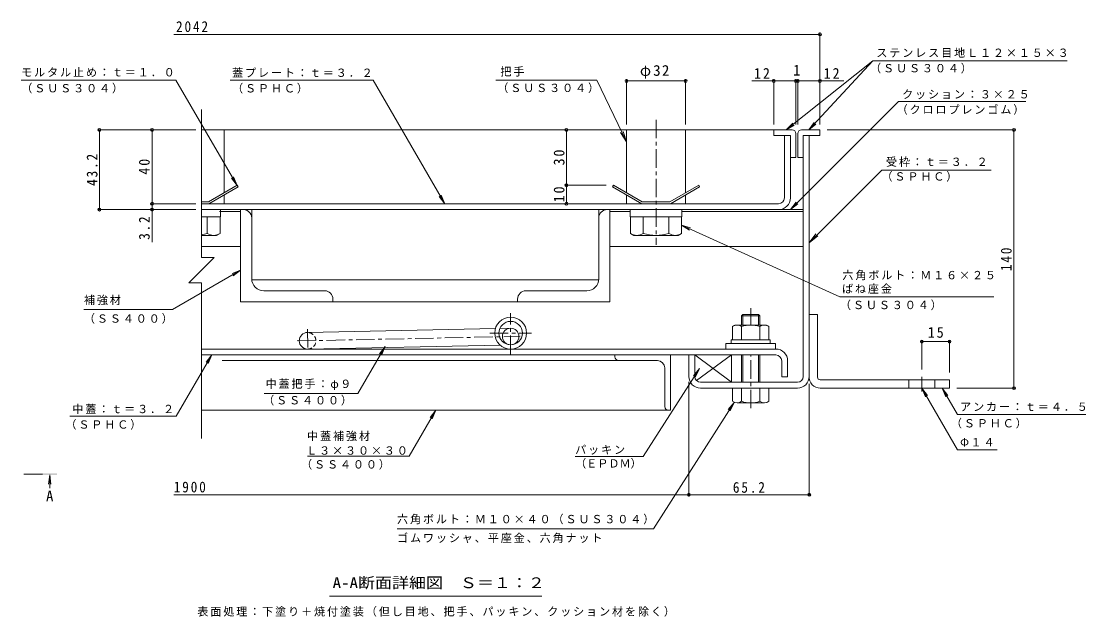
# Model space of a CAD drawing. Units: millimetres on the paper, enlarged 10 times, with parts at other scales. Extents: x -2660 to 2777, y -1962 to 1732.
# Drawn here: x -106 to 2777, y 118 to 1732 of the extents above; entities that cross this region are included whole.
import ezdxf
from ezdxf.enums import TextEntityAlignment as Align

# ---------------------------------------------------------------- set-up
doc = ezdxf.new("R2010")
doc.units = ezdxf.units.MM
doc.header["$LTSCALE"] = 10
doc.header["$PDMODE"] = 32
doc.header["$PDSIZE"] = 8
doc.linetypes.add('CHAIN1', pattern=[8, 5, -1, 1, -1])
doc.linetypes.add('DASHED1', pattern=[1.8, 1.2, -0.6])
for name, color, linetype, lineweight in [('0-2_仕上', 3, 'Continuous', 9), ('0-5_寸法', 7, 'DASHED1', 9), ('D-1', 2, 'Continuous', 9), ('D-2', 3, 'Continuous', 9), ('D-3', 4, 'Continuous', 9), ('D-5', 7, 'Continuous', 9), ('D-6', 6, 'Continuous', 9), ('D-7', 5, 'Continuous', 5), ('D-8', 5, 'Continuous', 5), ('D-9', 134, 'Continuous', 5), ('D-A', 3, 'Continuous', 9), ('D-B', 6, 'Continuous', 9), ('D-C', 5, 'Continuous', 5), ('D-E', 3, 'Continuous', 9), ('D-F', 7, 'Continuous', 9)]:
    doc.layers.add(name, color=color, linetype=linetype, lineweight=lineweight)
doc.styles.add('ＭＳ ゴシック', font='')
doc.styles.get('ＭＳ ゴシック').set_extended_font_data('MS Gothic')

msp = doc.modelspace()

# ---------------------------------------------------------------- linework, layer by layer
at = {"layer": '0-2_仕上', "color": 4, "linetype": 'CHAIN1'}
msp.add_line((-48.95, 504.6), (-104.48, 504.6), dxfattribs=at)
at = {"layer": '0-2_仕上', "color": 4}
for q in [(-32.21, 477.82), (-25.68, 477.82), (-28.95, 467)]:
    msp.add_line((-28.95, 502.6), q, dxfattribs=at)
msp.add_solid([(-48.95, 502.6), (-48.95, 506.6), (-8.95, 502.6), (-8.95, 506.6)], dxfattribs=at)
at = {"layer": 'D-1'}
for p, q in [((2011.88, 769.62), (2011.88, 1422.62)), ((2027.88, 769.62), (2027.88, 1422.62)), ((1701.88, 827.62), (1717.88, 827.62)), ((1701.88, 769.62), (1701.88, 827.62)), ((1717.88, 769.62), (1717.88, 827.62)), ((1733.88, 753.62), (1995.88, 753.62)), ((1733.88, 737.62), (1844.38, 737.62)), ((1995.88, 737.62), (1894.38, 737.62))]:
    msp.add_line(p, q, dxfattribs=at)
for centre, radius, start, end in [((1733.88, 769.62), 32, 180, 270), ((1733.88, 769.62), 16, 180, 270), ((1995.88, 769.62), 32, 270, 0), ((1995.88, 769.62), 16, 270, 0)]:
    msp.add_arc(centre, radius, start, end, dxfattribs=at)
at = {"layer": 'D-2'}
for p, q in [((1960.88, 1253.62), (1960.88, 1422.62)), ((1976.88, 1422.62), (1960.88, 1422.62)), ((1976.88, 1253.62), (1976.88, 1422.62)), ((1944.88, 1237.62), (381.88, 1237.62)), ((381.88, 1221.62), (1944.88, 1221.62))]:
    msp.add_line(p, q, dxfattribs=at)
at = {"layer": 'D-2', "linetype": 'CHAIN1'}
for p, q in [((1219.38, 830.13), (1219.38, 941.11)), ((1162.64, 886.87), (1276.12, 886.87))]:
    msp.add_line(p, q, dxfattribs=at)
at = {"layer": 'D-2'}
for radius in [43.25, 31.75]:
    msp.add_circle((1219.38, 886.87), radius, dxfattribs=at)
for radius in [32, 16]:
    msp.add_arc((1944.88, 1253.62), radius, 270, 0, dxfattribs=at)
at = {"layer": 'D-3'}
for p, q in [((1931.88, 1437.62), (381.88, 1437.62)), ((1931.88, 1437.62), (1931.88, 1422.62)), ((1981.88, 1437.62), (1931.88, 1437.62)), ((1931.88, 1422.62), (1976.88, 1422.62)), ((1976.88, 1422.62), (1976.88, 1362.62)), ((1991.88, 1427.62), (1991.88, 1362.62)), ((1996.88, 1427.62), (1996.88, 1362.62)), ((2006.88, 1437.62), (2056.88, 1437.62)), ((2011.88, 1362.62), (2011.88, 1422.62)), ((1976.88, 1362.62), (1991.88, 1362.62)), ((2011.88, 1362.62), (1996.88, 1362.62)), ((478.57, 1287.62), (400.63, 1242.62)), ((1497.69, 1287.62), (1495.19, 1283.29)), ((1495.19, 1283.29), (1574.29, 1237.62)), ((1497.69, 1287.62), (1575.63, 1242.62)), ((1728.57, 1287.62), (1650.63, 1242.62)), ((1731.07, 1283.29), (1651.97, 1237.62)), ((1728.57, 1287.62), (1731.07, 1283.29)), ((381.88, 1242.62), (400.63, 1242.62)), ((1575.63, 1242.62), (1650.63, 1242.62)), ((381.88, 1237.62), (401.97, 1237.62)), ((1574.29, 1237.62), (1651.97, 1237.62))]:
    msp.add_line(p, q, dxfattribs=at)
for points in [[(2056.88, 1437.62), (2056.88, 1422.62), (2011.88, 1422.62)], [(478.57, 1287.62), (481.07, 1283.29), (401.97, 1237.62)]]:
    msp.add_lwpolyline(points, dxfattribs=at)
for centre, start, end in [((1981.88, 1427.62), 0, 90), ((2006.88, 1427.62), 90, 180)]:
    msp.add_arc(centre, 10, start, end, dxfattribs=at)
at = {"layer": 'D-5'}
for p, q in [((2200.43, 1625.02), (1965.79, 1437.62)), ((2200.43, 1625.02), (2026.91, 1437.62)), ((2200.43, 1625.02), (2726.27, 1625.02)), ((-105.96, 1572.37), (312.98, 1572.37)), ((312.98, 1572.37), (478.57, 1287.07)), ((459.58, 1572.37), (846.76, 1572.37)), ((1041.06, 1237.62), (846.76, 1572.37)), ((1452.71, 1572.37), (1179.46, 1572.37)), ((2269.94, 1514.39), (2614.47, 1514.39)), ((1965.79, 1437.63), (1983.12, 1455.64)), ((1965.79, 1437.63), (1987.19, 1450.54)), ((2026.91, 1437.62), (2041.35, 1458.03)), ((2026.91, 1437.62), (2046.14, 1453.59)), ((1533.13, 1405.28), (1516.7, 1430.39)), ((2224.27, 1328.94), (2520.61, 1328.94)), ((478.57, 1287.07), (463.31, 1306.87)), ((478.57, 1287.07), (468.95, 1310.14)), ((1041.06, 1237.62), (1025.79, 1257.42)), ((1041.06, 1237.62), (1031.44, 1260.7)), ((1977.16, 1221.62), (1992.38, 1241.46)), ((1682.41, 1179.3), (1703.64, 1166.09)), ((1682.41, 1179.3), (1706.33, 1172.04)), ((2111.26, 984.81), (1682.41, 1179.3)), ((2027.88, 1131.86), (2046.1, 1155.7)), ((303.65, 951.18), (488.13, 1057.69)), ((488.13, 1057.69), (465.03, 1048.12)), ((488.13, 1057.69), (468.29, 1042.47)), ((2528.24, 984.81), (2111.26, 984.81)), ((303.65, 951.18), (63.65, 951.18)), ((805.73, 723.36), (879.39, 850.27)), ((879.39, 850.27), (864.13, 830.47)), ((879.39, 850.27), (869.77, 827.2)), ((409.78, 827.62), (394.52, 807.82)), ((409.78, 827.62), (400.16, 804.55)), ((1578.64, 552.5), (1730.36, 790.6)), ((1730.36, 790.6), (1714.29, 771.46)), ((1730.36, 790.6), (1719.8, 767.95)), ((551.99, 723.36), (805.73, 723.36)), ((2332.88, 737.62), (2429.29, 570.63)), ((2332.88, 737.62), (2348.1, 717.79)), ((2332.88, 737.62), (2342.44, 714.53)), ((2388.18, 737.62), (2403.39, 717.79)), ((2388.18, 737.62), (2397.74, 714.53)), ((1606.42, 356.49), (1824.83, 699.25)), ((1824.83, 699.25), (1808.76, 680.1)), ((1824.83, 699.25), (1814.26, 676.59)), ((944.68, 553.68), (1016.62, 677.62)), ((1016.62, 677.62), (1001.35, 657.82)), ((1016.62, 677.62), (1007, 654.55)), ((669.25, 553.68), (944.68, 553.68)), ((1394.07, 552.5), (1578.64, 552.5)), ((2429.29, 570.63), (2537.34, 570.63)), ((911.69, 356.49), (1606.42, 356.49)), ((1303.39, 174.28), (728.39, 174.28))]:
    msp.add_line(p, q, dxfattribs=at)
for points in [[(1452.71, 1572.37), (1533.13, 1405.28), (1523.76, 1433.78)], [(2269.94, 1514.39), (1977.16, 1221.62), (1997, 1236.84)], [(2224.27, 1328.94), (2027.88, 1131.86), (2051.65, 1150.17)], [(25.81, 661.8), (313.53, 661.8), (409.78, 827.62)], [(2388.18, 737.62), (2429.29, 666.41), (2776.73, 666.41)]]:
    msp.add_lwpolyline(points, dxfattribs=at)
at = {"layer": 'D-6'}
for p, q in [((2011.88, 1331.62), (2011.88, 1316.62)), ((381.88, 1221.62), (2011.88, 1221.62)), ((430.63, 1216.62), (488.13, 1216.62)), ((1488.13, 1216.62), (1543.13, 1216.62)), ((1683.13, 1216.62), (2011.88, 1216.62)), ((381.88, 1121.62), (488.13, 1121.62)), ((1488.13, 1121.62), (2011.88, 1121.62)), ((668.91, 888.62), (1177.94, 899.26)), ((1190.25, 899.52), (1218.91, 900.12)), ((669.85, 843.63), (1190.68, 854.52)), ((1219.38, 855.12), (1219.85, 855.13)), ((1717.88, 827.62), (1717.88, 769.62)), ((1717.88, 827.62), (1817.88, 753.62)), ((1817.88, 827.62), (1717.88, 827.62)), ((1722.39, 758.48), (1817.88, 827.62)), ((1817.88, 753.62), (1817.88, 827.62)), ((1733.88, 753.62), (1817.88, 753.62))]:
    msp.add_line(p, q, dxfattribs=at)
at = {"layer": 'D-6', "linetype": 'CHAIN1'}
for p, q in [((668.72, 897.62), (669.97, 837.75)), ((640.86, 865.53), (1244.66, 878.15))]:
    msp.add_line(p, q, dxfattribs=at)
at = {"layer": 'D-6'}
msp.add_circle((1219.38, 877.62), 22.5, dxfattribs=at)
msp.add_arc((669.38, 866.12), 22.5, 90, 270, dxfattribs=at)
at = {"layer": 'D-6', "linetype": 'DASHED1'}
msp.add_arc((669.38, 866.12), 22.5, 270, 90, dxfattribs=at)
at = {"layer": 'D-7', "linetype": 'CHAIN1'}
for p, q in [((1869.38, 908.62), (1869.38, 954.26)), ((1869.38, 683.23), (1869.38, 827.62))]:
    msp.add_line(p, q, dxfattribs=at)
at = {"layer": 'D-7'}
for p, q in [((1848.44, 937.62), (1844.38, 933.56)), ((1844.38, 933.56), (1844.38, 908.62)), ((1894.38, 933.56), (1844.38, 933.56)), ((1848.44, 908.62), (1848.44, 937.62)), ((1890.32, 937.62), (1848.44, 937.62)), ((1890.32, 908.62), (1890.32, 937.62)), ((1890.32, 937.62), (1894.38, 933.56)), ((1894.38, 933.56), (1894.38, 908.62)), ((1894.38, 933.56), (1894.38, 910.12)), ((1844.38, 827.62), (1844.38, 753.62)), ((1848.44, 753.62), (1848.44, 827.62)), ((1890.32, 753.62), (1890.32, 827.62)), ((1894.38, 827.62), (1894.38, 753.62)), ((1820.38, 702.1), (1820.38, 737.62)), ((1918.38, 737.62), (1820.38, 737.62)), ((1844.38, 737.62), (1844.38, 702.1)), ((1894.38, 737.62), (1894.38, 702.1)), ((1918.38, 702.1), (1918.38, 737.62)), ((1906.38, 697.62), (1832.38, 697.62))]:
    msp.add_line(p, q, dxfattribs=at)
at = {"layer": 'D-7', "color": 2, "lineweight": 9}
for p, q in [((1820.3, 904.83), (1826.88, 908.62)), ((1820.3, 904.83), (1820.3, 868.62)), ((1911.88, 908.62), (1826.88, 908.62)), ((1844.84, 904.83), (1844.84, 868.62)), ((1893.91, 904.83), (1893.91, 868.62)), ((1911.88, 908.62), (1918.45, 904.83)), ((1918.45, 904.83), (1918.45, 868.62)), ((1918.45, 868.62), (1820.3, 868.62))]:
    msp.add_line(p, q, dxfattribs=at)
at = {"layer": 'D-7', "color": 6, "lineweight": 9}
for p, q in [((1816.88, 868.62), (1921.88, 868.62)), ((1816.88, 868.62), (1816.88, 858.62)), ((1921.88, 868.62), (1921.88, 858.62)), ((1816.88, 858.62), (1921.88, 858.62))]:
    msp.add_line(p, q, dxfattribs=at)
at = {"layer": 'D-7', "color": 134}
for p, q in [((1801.88, 858.62), (1801.88, 843.62)), ((1801.88, 843.62), (1936.88, 843.62))]:
    msp.add_line(p, q, dxfattribs=at)
msp.add_lwpolyline([(1801.88, 858.62), (1936.88, 858.62), (1936.88, 843.62)], dxfattribs=at)
at = {"layer": 'D-7', "color": 2, "lineweight": 9}
for centre, radius, start, end in [((1834.79, 879.74), 28.97, 94.38438, 120), ((1831.81, 884.42), 24.21, 57.42749, 88.18784), ((1869.38, 827.42), 81.2, 72.41188, 107.5881), ((1906.95, 884.42), 24.21, 91.81215, 122.57249), ((1903.97, 879.74), 28.97, 59.99998, 85.6156)]:
    msp.add_arc(centre, radius, start, end, dxfattribs=at)
at = {"layer": 'D-7'}
for centre, radius, start, end in [((1832.38, 715.95), 18.33, 229.1022, 310.89809), ((1869.38, 769.7), 72.08, 249.70546, 290.29454), ((1906.38, 715.95), 18.33, 229.10191, 310.8978)]:
    msp.add_arc(centre, radius, start, end, dxfattribs=at)
at = {"layer": 'D-8'}
for p, q in [((488.13, 971.62), (488.13, 1221.62)), ((488.13, 1221.62), (1488.13, 1221.62)), ((1488.13, 1221.62), (1488.13, 971.62)), ((1488.13, 971.62), (488.13, 971.62))]:
    msp.add_line(p, q, dxfattribs=at)
at = {"layer": 'D-9'}
for p, q in [((488.13, 971.62), (488.13, 1221.62)), ((498.85, 1221.62), (491.3, 1221.62)), ((1480.58, 1221.62), (1488.13, 1221.62)), ((1488.13, 971.62), (1488.13, 1221.62)), ((518.13, 1034.09), (518.13, 1199.17)), ((1458.13, 1034.09), (1458.13, 1199.17)), ((550.59, 1001.62), (715.67, 1001.62)), ((1425.66, 1001.62), (1260.58, 1001.62))]:
    msp.add_line(p, q, dxfattribs=at)
for points in [[(738.13, 979.17), (738.13, 971.62), (488.13, 971.62)], [(1238.13, 979.17), (1238.13, 971.62), (1488.13, 971.62)]]:
    msp.add_lwpolyline(points, dxfattribs=at)
for centre, radius, start, end in [((495.63, 1199.12), 22.5, 0.11869, 89.87078), ((1480.63, 1199.12), 22.5, 90.12922, 179.88131), ((550.63, 1034.12), 32.5, 180.05807, 269.94193), ((1425.63, 1034.12), 32.5, 270.05807, 359.94193), ((715.63, 979.12), 22.5, 0.12922, 89.88131), ((1260.63, 979.12), 22.5, 90.11869, 179.87078)]:
    msp.add_arc(centre, radius, start, end, dxfattribs=at)
at = {"layer": 'D-A'}
for p, q in [((1937.38, 843.62), (381.88, 843.62)), ((381.88, 827.62), (1937.38, 827.62)), ((1969.38, 811.62), (1969.38, 768.62))]:
    msp.add_line(p, q, dxfattribs=at)
msp.add_lwpolyline([(1953.38, 811.62), (1953.38, 768.62), (1969.38, 768.62)], dxfattribs=at)
for radius in [32, 16]:
    msp.add_arc((1937.38, 811.62), radius, 0, 90, dxfattribs=at)
at = {"layer": 'D-B', "color": 4}
for p, q in [((518.13, 1221.62), (518.13, 1031.62)), ((1458.13, 1221.62), (518.13, 1221.62)), ((1458.13, 1031.62), (1458.13, 1221.62)), ((518.13, 1031.62), (1458.13, 1031.62))]:
    msp.add_line(p, q, dxfattribs=at)
at = {"layer": 'D-B'}
for p, q in [((1501.88, 827.62), (438.4, 827.62)), ((1511.88, 812.62), (438.4, 812.62)), ((1501.88, 822.62), (1501.88, 827.62)), ((1511.88, 812.62), (1616.88, 812.62)), ((1636.88, 687.62), (1636.88, 792.62)), ((1646.88, 677.62), (381.88, 677.62)), ((1646.88, 677.62), (1651.88, 677.62))]:
    msp.add_line(p, q, dxfattribs=at)
msp.add_lwpolyline([(1501.88, 827.62), (1651.88, 827.62), (1651.88, 677.62)], dxfattribs=at)
for centre, radius, start, end in [((1511.88, 822.62), 10, 180, 270), ((1616.88, 792.62), 20, 0, 90), ((1646.88, 687.62), 10, 180, 270)]:
    msp.add_arc(centre, radius, start, end, dxfattribs=at)
at = {"layer": 'D-C', "color": 2, "linetype": 'CHAIN1', "lineweight": 9}
msp.add_line((1613.13, 1465.3), (1613.13, 1125.99), dxfattribs=at)
at = {"layer": 'D-C', "color": 2, "lineweight": 9}
for p, q in [((381.88, 1437.62), (443.13, 1437.62)), ((443.13, 1437.62), (443.13, 1267.16)), ((1533.13, 1437.62), (1693.13, 1437.62)), ((1533.13, 1437.62), (1533.13, 1267.16)), ((1693.13, 1437.62), (1693.13, 1267.16)), ((443.13, 1261.39), (443.13, 1237.62)), ((1533.13, 1261.39), (1533.13, 1237.62)), ((1693.13, 1261.39), (1693.13, 1237.62)), ((381.88, 1237.62), (443.13, 1237.62)), ((1533.13, 1237.62), (1693.13, 1237.62))]:
    msp.add_line(p, q, dxfattribs=at)
at = {"layer": 'D-C', "color": 134}
for p, q in [((381.88, 1221.62), (433.13, 1221.62)), ((433.13, 1221.62), (433.13, 1201.62)), ((1543.13, 1221.62), (1683.13, 1221.62)), ((1683.13, 1221.62), (1683.13, 1201.62)), ((381.88, 1201.62), (433.13, 1201.62))]:
    msp.add_line(p, q, dxfattribs=at)
at = {"layer": 'D-C'}
for p, q in [((432.41, 1201.62), (381.88, 1201.62)), ((397.77, 1156.98), (397.77, 1201.62)), ((1578.49, 1156.98), (1578.49, 1201.62)), ((1647.77, 1156.98), (1647.77, 1201.62)), ((1682.41, 1156.98), (1682.41, 1201.62)), ((1553.13, 1151.62), (1543.85, 1156.98)), ((1673.13, 1151.62), (1682.41, 1156.98)), ((381.88, 1151.62), (423.13, 1151.62)), ((1553.13, 1151.62), (1673.13, 1151.62))]:
    msp.add_line(p, q, dxfattribs=at)
at = {"layer": 'D-C', "color": 134}
msp.add_lwpolyline([(1543.13, 1221.62), (1543.13, 1201.62), (1683.13, 1201.62)], dxfattribs=at)
at = {"layer": 'D-C'}
for points in [[(423.13, 1151.62), (432.41, 1156.98), (432.41, 1201.62)], [(1682.41, 1201.62), (1543.85, 1201.62), (1543.85, 1156.98)]]:
    msp.add_lwpolyline(points, dxfattribs=at)
for centre, radius, start, end in [((363.13, 1266.26), 114.64, 279.41298, 287.58795), ((416.17, 1185.79), 34.18, 237.42929, 268.18645), ((411.96, 1192.4), 40.89, 274.38425, 299.99998), ((1564.29, 1192.4), 40.89, 240, 265.61574), ((1560.08, 1185.79), 34.18, 271.81354, 302.57069), ((1613.13, 1266.26), 114.64, 252.41203, 287.58795), ((1666.17, 1185.79), 34.18, 237.42929, 268.18645), ((1661.96, 1192.4), 40.89, 274.38425, 299.99998)]:
    msp.add_arc(centre, radius, start, end, dxfattribs=at)
at = {"layer": 'D-E'}
for p, q in [((2027.88, 937.63), (2050.38, 937.63)), ((2027.88, 937.63), (2027.88, 769.62)), ((2050.38, 767.62), (2050.38, 937.63)), ((2057.88, 760.12), (2407.88, 760.12)), ((2297.88, 737.62), (2297.88, 760.12)), ((2367.88, 737.62), (2367.88, 760.12)), ((2407.88, 760.12), (2407.88, 737.62)), ((2407.88, 737.62), (2057.88, 737.62))]:
    msp.add_line(p, q, dxfattribs=at)
at = {"layer": 'D-E', "linetype": 'CHAIN1'}
msp.add_line((2332.88, 728.89), (2332.88, 768.34), dxfattribs=at)
at = {"layer": 'D-E'}
for radius, start in [(30, 176.17647), (7.5, 180.00027)]:
    msp.add_arc((2057.88, 767.62), radius, start, 270, dxfattribs=at)
at = {"layer": 'D-F'}
for p, q in [((2056.88, 1452.62), (2056.88, 1701.61)), ((2056.88, 1696.61), (306.88, 1696.61)), ((1533.13, 1452.62), (1533.13, 1575.24)), ((1533.13, 1570.24), (1693.13, 1570.24)), ((1693.13, 1452.62), (1693.13, 1575.24)), ((1872.31, 1570.25), (1991.88, 1570.25)), ((1931.88, 1452.62), (1931.88, 1575.25)), ((1991.88, 1452.62), (1991.88, 1575.25)), ((1991.88, 1570.25), (1996.88, 1570.25)), ((1996.88, 1452.62), (1996.88, 1575.25)), ((1996.88, 1570.25), (2121.23, 1570.25)), ((366.88, 1437.62), (102.73, 1437.62)), ((105.73, 1221.62), (105.73, 1437.62)), ((248.23, 1237.62), (248.23, 1437.62)), ((1370.47, 1287.62), (1370.47, 1437.62)), ((2585.5, 1437.62), (2076.88, 1437.62)), ((2582.5, 737.62), (2582.5, 1437.62)), ((1367.47, 1287.62), (1477.69, 1287.62)), ((1370.47, 1237.62), (1370.47, 1287.62)), ((102.73, 1221.62), (366.88, 1221.62)), ((366.88, 1237.62), (243.23, 1237.62)), ((248.23, 1221.62), (248.23, 1237.62)), ((248.23, 1221.62), (248.23, 1133.11)), ((416.29, 1092.03), (347.47, 1023.21)), ((381.88, 1023.21), (347.47, 1023.21)), ((381.88, 1023.21), (381.88, 601.09)), ((2332.88, 866.87), (2332.88, 788.34)), ((2407.88, 866.87), (2407.88, 780.12)), ((2332.88, 863.87), (2407.88, 863.87)), ((1701.87, 754.62), (1701.87, 443.73)), ((2027.88, 445.73), (2027.88, 749.62)), ((2585.5, 737.62), (2427.88, 737.62)), ((1701.87, 448.73), (306.88, 448.73)), ((1701.87, 448.73), (2027.88, 448.73))]:
    msp.add_line(p, q, dxfattribs=at)
msp.add_lwpolyline([(381.88, 1493.38), (381.88, 1092.03), (416.29, 1092.03)], dxfattribs=at)
for p in [(2056.88, 1696.61), (1533.13, 1570.24), (1693.13, 1570.24), (1931.88, 1570.25), (1991.88, 1570.25), (1996.88, 1570.25), (2056.88, 1570.25), (105.73, 1437.62), (248.23, 1437.62), (1370.47, 1437.62), (2582.5, 1437.62), (1370.47, 1287.62), (248.23, 1237.62), (1370.47, 1237.62), (105.73, 1221.62), (248.23, 1221.62), (2332.88, 863.87), (2407.88, 863.87), (2582.5, 737.62), (1701.87, 448.73), (2027.88, 448.73)]:
    msp.add_point(p, dxfattribs=at)

# ---------------------------------------------------------------- texts
at = {"layer": '0-5_寸法', "color": 2, "style": 'ＭＳ ゴシック'}
msp.add_text('A', height=29.33, dxfattribs=at).set_placement((-38.95, 421.91), align=Align.BOTTOM_LEFT)
at = {"layer": 'D-5', "style": 'ＭＳ ゴシック'}
msp.add_text('（ＥＰＤＭ）', height=21.99, dxfattribs=at).set_placement((1394.07, 515.94), align=Align.BOTTOM_LEFT)
at = {"layer": 'D-5', "color": 2, "style": 'ＭＳ ゴシック', "width": 1.15}
msp.add_text('A-A断面詳細図\u3000Ｓ＝１：２', height=29.33, dxfattribs=at).set_placement((737.14, 186.78), align=Align.BOTTOM_LEFT)
at = {"layer": 'D-5', "char_height": 21.99, "attachment_point": 7, "style": 'ＭＳ ゴシック'}
for s, insert in [('\\T1.17;ステンレス目地Ｌ１２×１５×３', (2209.62, 1633.19)), ('\\T1.17;（ＳＵＳ３０４）', (2192.78, 1590.75)), ('\\T1.17;モルタル止め：ｔ＝１．０', (-106.36, 1581.38)), ('\\T1.17;蓋プレート：ｔ＝３．２', (464.91, 1579.92)), ('\\T1.17;把手', (1191.56, 1582.21)), ('\\T1.17;（ＳＵＳ３０４）', (-105.96, 1536.47)), ('\\T1.17;（ＳＰＨＣ）', (464.91, 1536.25)), ('\\T1.17;（ＳＵＳ３０４）', (1183.14, 1537.31)), ('\\T1.17;クッション：３×２５', (2279.49, 1520.72)), ('\\T1.17;（クロロプレンゴム）', (2264.67, 1478.62)), ('\\T1.17;受枠：ｔ＝３．２', (2235.77, 1337.49)), ('\\T1.17;（ＳＰＨＣ）', (2223.61, 1297.35)), ('\\T1.17;六角ボルト：Ｍ１６×２５', (2117.79, 1030.17)), ('\\T1.17;ばね座金', (2116.74, 993.44)), ('\\T1.17;補強材', (63.65, 962.65)), ('\\T1.17;（ＳＵＳ３０４）', (2111.26, 948.95)), ('\\T1.17;（ＳＳ４００）', (63.65, 912.13)), ('\\T1.17;中蓋把手：φ９', (555.71, 732.24)), ('\\T1.17;中蓋：ｔ＝３．２', (32.25, 667.49)), ('\\T1.17;（ＳＳ４００）', (549.07, 690.7)), ('\\T1.17;アンカー：ｔ＝４．５', (2436.59, 674.93)), ('\\T1.17;（ＳＰＨＣ）', (13.57, 624.93)), ('\\T1.17;（ＳＰＨＣ）', (2411.61, 628.33)), ('\\T1.17;中蓋補強材', (667.97, 594.17)), ('\\T1.17;Ｌ３×３０×３０', (665.62, 556.98)), ('\\T1.17;パッキン', (1394.07, 557.33)), ('\\T1.17;Φ１４', (2436.59, 579.15)), ('\\T1.17;（ＳＳ４００）', (651.78, 516.85)), ('\\T1.17;六角ボルト：Ｍ１０×４０（ＳＵＳ３０４）', (911.69, 368.51)), ('\\T1.17;ゴムワッシャ、平座金、六角ナット', (911.69, 317.69)), ('\\T1.17;表面処理：下塗り＋焼付塗装（但し目地、把手、パッキン、クッション材を除く）', (370.89, 118.15))]:
    msp.add_mtext(s, dxfattribs=dict(at, insert=insert))
at = {"layer": 'D-F', "color": 2, "style": 'ＭＳ ゴシック'}
msp.add_text('1', height=29.33, dxfattribs=at).set_placement((1984.38, 1576.25), align=Align.BOTTOM_LEFT)
at = {"layer": 'D-F', "color": 2, "char_height": 29.33, "attachment_point": 7, "style": 'ＭＳ ゴシック'}
for s, insert in [('\\T1.28;\\W0.9;2042', (313.05, 1702.61)), ('\\T1.19;φ32', (1569.38, 1576.24)), ('\\T1.27;\\W0.95;12', (1878.41, 1576.25)), ('\\T1.27;\\W0.95;12', (2067.15, 1576.25)), ('\\T1.27;\\W0.95;15', (2349.13, 873.87)), ('\\T1.28;\\W0.9;1900', (306.88, 454.73)), ('\\T1.28;\\W0.9;65.2', (1821.12, 453.73))]:
    msp.add_mtext(s, dxfattribs=dict(at, insert=insert))
at = {"layer": 'D-F', "color": 2, "char_height": 29.33, "attachment_point": 7, "rotation": 90, "style": 'ＭＳ ゴシック'}
for s, insert in [('\\T1.28;\\W0.9;43.2', (100.73, 1285.87)), ('\\T1.27;\\W0.95;40', (242.23, 1316.37)), ('\\T1.27;\\W0.95;30', (1365.47, 1341.37)), ('\\T1.27;\\W0.95;10', (1365.47, 1241.37)), ('\\T1.27;\\W0.9;3.2', (242.23, 1139.66)), ('\\T1.27;\\W0.9;140', (2576.5, 1055.12))]:
    msp.add_mtext(s, dxfattribs=dict(at, insert=insert))

doc.saveas('drawing.dxf')
